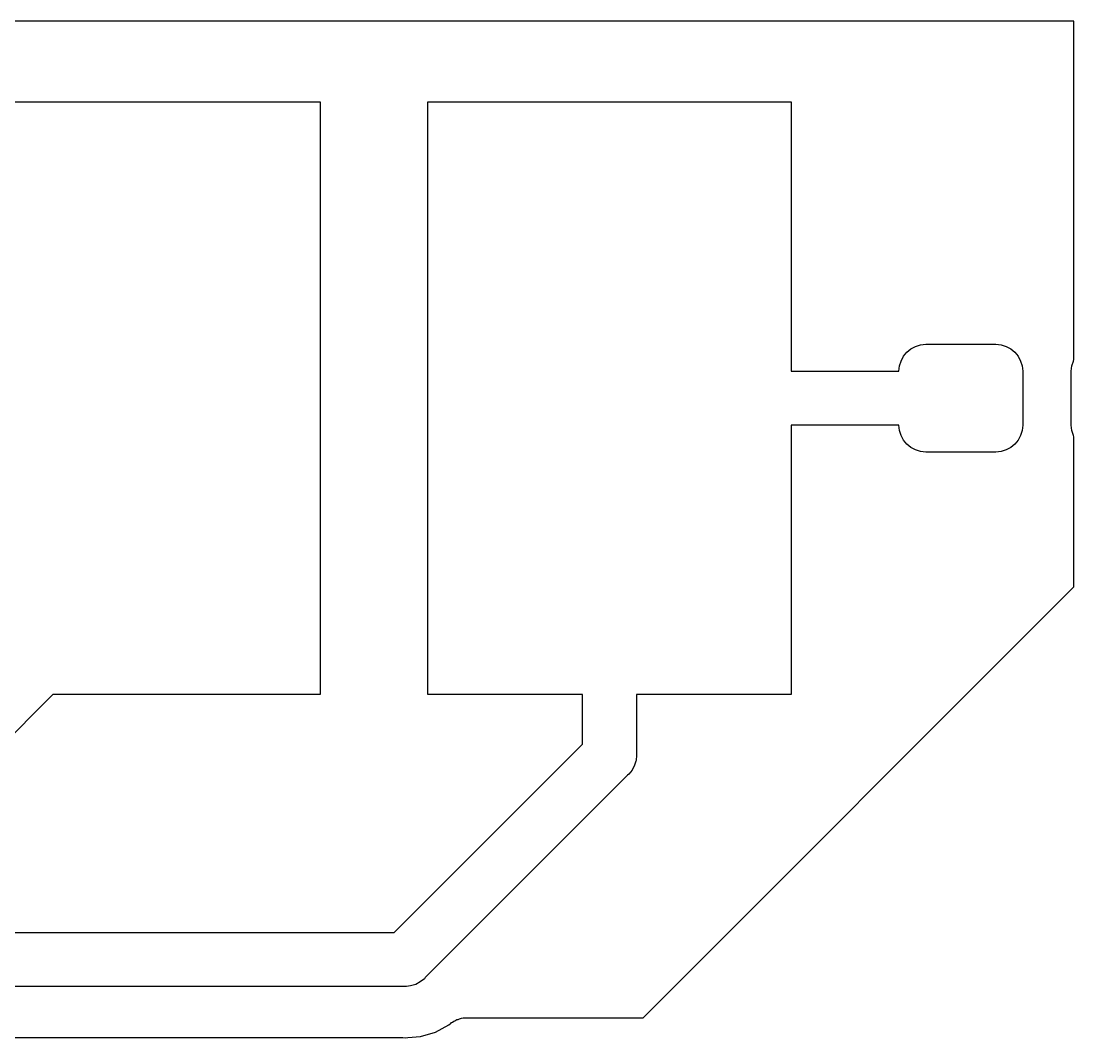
# Model space of a CAD drawing. Extents: x 100.2 to 129.8, y -164.8 to -95.2.
# Drawn here: x 120.689 to 124.6, y -123.875 to -120.1 of the extents above; entities that cross this region are included whole.
import ezdxf

# ---------------------------------------------------------------- set-up
doc = ezdxf.new("R2010")
doc.units = 0
doc.layers.add('BLACK', color=7, linetype='CONTINUOUS')

msp = doc.modelspace()

# ---------------------------------------------------------------- linework, layer by layer
at = {"layer": 'BLACK', "linetype": 'CONTINUOUS'}
for p, q in [((124.595, -120.1), (119.805, -120.1)), ((124.6, -120.1), (124.595, -120.1)), ((124.6, -120.105), (124.6, -120.1)), ((124.6, -121.357), (124.6, -120.105)), ((120.45, -120.4), (121.8, -120.4)), ((121.8, -120.4), (121.8, -122.6)), ((122.2, -122.6), (122.2, -120.4)), ((122.2, -120.4), (123.55, -120.4)), ((123.55, -120.4), (123.55, -121.4)), ((123.979, -121.329), (123.994, -121.317)), ((123.994, -121.317), (124.012, -121.308)), ((124.012, -121.308), (124.03, -121.302)), ((124.03, -121.302), (124.05, -121.3)), ((124.05, -121.3), (124.31, -121.3)), ((124.31, -121.3), (124.33, -121.302)), ((124.33, -121.302), (124.348, -121.308)), ((124.348, -121.308), (124.366, -121.317)), ((124.366, -121.317), (124.381, -121.329)), ((123.952, -121.38), (123.958, -121.362)), ((123.958, -121.362), (123.967, -121.344)), ((123.967, -121.344), (123.979, -121.329)), ((124.381, -121.329), (124.393, -121.344)), ((124.393, -121.344), (124.402, -121.362)), ((124.402, -121.362), (124.408, -121.38)), ((124.592, -121.38), (124.598, -121.362)), ((124.598, -121.362), (124.6, -121.357)), ((123.55, -121.4), (123.95, -121.4)), ((123.95, -121.4), (123.952, -121.38)), ((124.408, -121.38), (124.41, -121.4)), ((124.41, -121.4), (124.41, -121.6)), ((124.59, -121.4), (124.592, -121.38)), ((124.59, -121.6), (124.59, -121.4)), ((123.95, -121.6), (123.55, -121.6)), ((123.55, -121.6), (123.55, -122.6)), ((123.952, -121.62), (123.95, -121.6)), ((123.958, -121.638), (123.952, -121.62)), ((123.967, -121.656), (123.958, -121.638)), ((124.402, -121.638), (124.393, -121.656)), ((124.408, -121.62), (124.402, -121.638)), ((124.41, -121.6), (124.408, -121.62)), ((124.592, -121.62), (124.59, -121.6)), ((124.598, -121.638), (124.592, -121.62)), ((124.6, -121.643), (124.598, -121.638)), ((123.979, -121.671), (123.967, -121.656)), ((123.994, -121.683), (123.979, -121.671)), ((124.381, -121.671), (124.366, -121.683)), ((124.393, -121.656), (124.381, -121.671)), ((124.6, -122.195), (124.6, -121.643)), ((124.012, -121.692), (123.994, -121.683)), ((124.03, -121.698), (124.012, -121.692)), ((124.05, -121.7), (124.03, -121.698)), ((124.31, -121.7), (124.05, -121.7)), ((124.33, -121.698), (124.31, -121.7)), ((124.348, -121.692), (124.33, -121.698)), ((124.366, -121.683), (124.348, -121.692)), ((123.003, -123.797), (124.597, -122.203)), ((124.597, -122.203), (124.6, -122.2)), ((124.6, -122.2), (124.6, -122.195)), ((120.807, -122.6), (120.257, -123.15)), ((121.8, -122.6), (120.807, -122.6)), ((122.775, -122.6), (122.2, -122.6)), ((122.775, -122.784), (122.775, -122.6)), ((123.55, -122.6), (122.975, -122.6)), ((122.975, -122.6), (122.975, -122.82)), ((122.075, -123.484), (122.775, -122.784)), ((122.973, -122.847), (122.968, -122.863)), ((122.974, -122.845), (122.973, -122.847)), ((122.975, -122.83), (122.974, -122.84)), ((122.974, -122.84), (122.974, -122.845)), ((122.975, -122.82), (122.975, -122.825)), ((122.975, -122.825), (122.975, -122.83)), ((122.975, -122.83), (122.975, -122.83)), ((122.959, -122.881), (122.946, -122.896)), ((122.968, -122.863), (122.959, -122.881)), ((122.942, -122.899), (122.19, -123.651)), ((122.946, -122.896), (122.942, -122.899)), ((118.753, -123.484), (122.075, -123.484)), ((122.172, -123.667), (122.155, -123.677)), ((122.187, -123.655), (122.172, -123.667)), ((122.19, -123.651), (122.187, -123.655)), ((122.111, -123.684), (118.789, -123.684)), ((122.116, -123.684), (122.111, -123.684)), ((122.121, -123.684), (122.116, -123.684)), ((122.136, -123.682), (122.121, -123.684)), ((122.121, -123.684), (122.121, -123.684)), ((122.155, -123.677), (122.136, -123.682)), ((122.228, -123.853), (122.278, -123.826)), ((122.278, -123.826), (122.284, -123.822)), ((122.284, -123.822), (122.285, -123.821)), ((122.285, -123.821), (122.288, -123.818)), ((122.288, -123.818), (122.291, -123.816)), ((122.291, -123.816), (122.296, -123.813)), ((122.296, -123.813), (122.3, -123.811)), ((122.3, -123.811), (122.304, -123.809)), ((122.304, -123.809), (122.308, -123.807)), ((122.308, -123.807), (122.313, -123.806)), ((122.313, -123.806), (122.317, -123.804)), ((122.317, -123.804), (122.321, -123.803)), ((122.321, -123.803), (122.325, -123.802)), ((122.325, -123.802), (122.331, -123.801)), ((122.331, -123.801), (122.336, -123.8)), ((122.336, -123.8), (122.34, -123.8)), ((122.34, -123.8), (122.344, -123.8)), ((122.344, -123.8), (122.995, -123.8)), ((122.995, -123.8), (123, -123.8)), ((123, -123.8), (123.003, -123.797)), ((122.173, -123.87), (122.228, -123.853)), ((119.386, -123.874), (122.097, -123.874)), ((122.097, -123.874), (122.099, -123.874)), ((122.099, -123.874), (122.103, -123.874)), ((122.103, -123.874), (122.107, -123.874)), ((122.107, -123.874), (122.116, -123.875)), ((122.116, -123.875), (122.126, -123.874)), ((122.126, -123.874), (122.173, -123.87)), ((122.126, -123.874), (122.126, -123.874))]:
    msp.add_line(p, q, dxfattribs=at)

doc.saveas('drawing.dxf')
